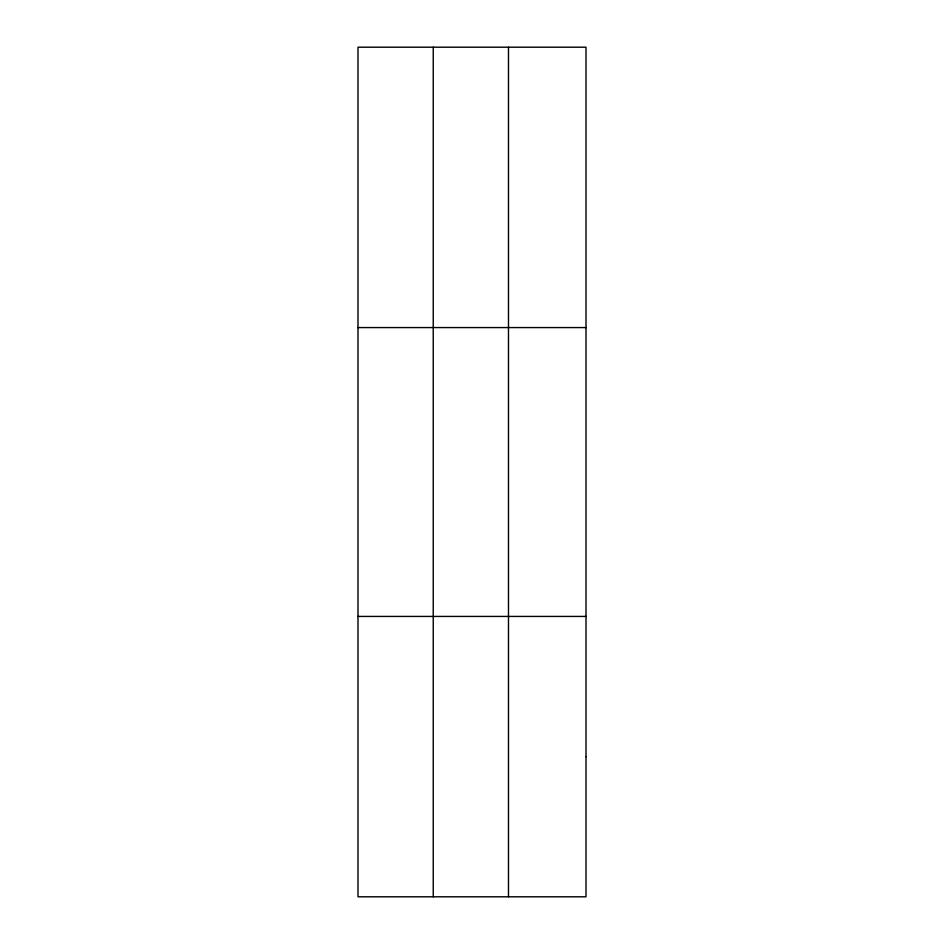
<?xml version="1.0" encoding="UTF-8"?>
<svg xmlns="http://www.w3.org/2000/svg" width="944" height="944" viewBox="0 0 944 944"><rect width="100%" height="100%" fill="white"/><g stroke="black" fill="none" stroke-linecap="round" stroke-linejoin="round"><path stroke-width="1.42" d="M433.237 47.2L433.237 896.8M508.486 47.2L508.486 896.8M357.988 327.568L586.012 327.568M357.988 616.432L586.012 616.432M586.012 756.616L586.012 896.8L357.988 896.8L357.988 47.2L586.012 47.2L586.012 756.616"/></g></svg>
